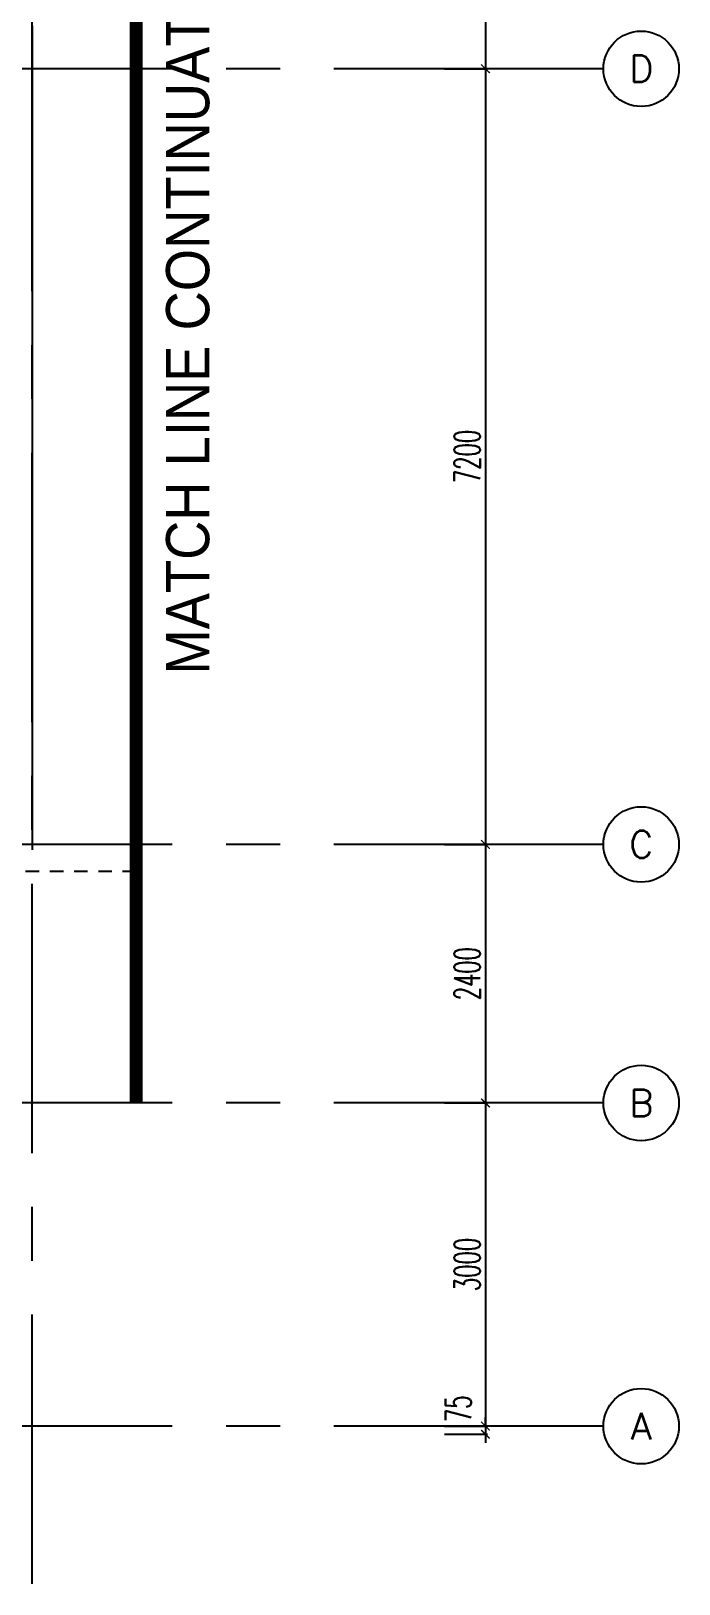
# Model space of a CAD drawing. Extents: x 88808.2 to 88899.2, y 39921.6 to 40001.1.
# Drawn here: x 88893.18 to 88899.19, y 39921.62 to 39936.03 of the extents above; entities that cross this region are included whole.
import ezdxf
from ezdxf.enums import TextEntityAlignment as Align

# ---------------------------------------------------------------- set-up
doc = ezdxf.new("R2010")
doc.units = 0
doc.header["$MEASUREMENT"] = 0
doc.header["$PDMODE"] = 34
for name, pattern in [('CENTER2', [1.125, 0.75, -0.125, 0.125, -0.125]), ('CENTERX2', [4, 2.5, -0.5, 0.5, -0.5]), ('HIDDEN2', [0.1875, 0.125, -0.0625])]:
    doc.linetypes.add(name, pattern=pattern)
doc.layers.get('0').update_dxf_attribs({"linetype": 'CONTINUOUS'})
doc.layers.get('DEFPOINTS').update_dxf_attribs({"linetype": 'CONTINUOUS'})
for name, color, linetype in [('AX-CR', 2, 'CONTINUOUS'), ('AX-DIM', 4, 'CONTINUOUS'), ('AX-TXT', 2, 'CONTINUOUS'), ('AXES', 11, 'CENTERX2'), ('ELEV', 2, 'CONTINUOUS'), ('HIDDEN', 9, 'HIDDEN2'), ('ROOF', 7, 'CONTINUOUS'), ('TXT1', 2, 'CONTINUOUS')]:
    doc.layers.add(name, color=color, linetype=linetype)
doc.styles.add('ROMANS', font='ROMANS.shx', dxfattribs={"width": 0.6})
doc.styles.add('TTXT', font='swisse.ttf', dxfattribs={"width": 0.6})
doc.dimstyles.new('DIM-OUT', dxfattribs={"dimscale": 0, "dimtxt": 0.24, "dimasz": 0.08, "dimexe": 0.02, "dimexo": 0.02, "dimgap": 0.05, "dimtad": 1, "dimdec": 0, "dimlfac": 1000, "dimzin": 0, "dimdsep": 46, "dimtxsty": 'ROMANS', "dimblk1": 'ARCHTICK', "dimblk2": 'ARCHTICK', "dimsah": 1, "dimcen": 0.01, "dimdle": 0.08, "dimclrd": 4, "dimclre": 4, "dimclrt": 2, "dimadec": 0, "dimazin": 0, "dimtp": 2, "dimtm": 2, "dimtfac": 0.114286, "dimtdec": 0, "dimtix": 1, "dimtmove": 2, "dimatfit": 3, "dimldrblk": 'ARCHTICK', "dimfxl": 0, "dimtolj": 1, "dimtzin": 0, "dimarcsym": 0})

# ---------------------------------------------------------------- blocks, each defined once
blk = doc.blocks.new('_ARCHTICK')
at = {"color": 0, "linetype": 'ByBlock', "const_width": 0.15}
blk.add_lwpolyline([(-0.5, -0.5), (0.5, 0.5)], dxfattribs=at)
blk = doc.blocks.new('*D793')
at = {"layer": 'AX-DIM', "color": 4, "lineweight": -2}
for p, q in [((88897.015, 39939.28), (88897.415, 39939.28)), ((88897.395, 39939.36), (88897.395, 39935.6)), ((88897.015, 39935.68), (88897.415, 39935.68))]:
    blk.add_line(p, q, dxfattribs=at)
at = {"layer": 'DEFPOINTS', "color": 0}
for p in [(88896.995, 39939.28), (88896.995, 39935.68), (88897.395, 39935.68)]:
    blk.add_point(p, dxfattribs=at)
at = {"layer": 'AX-DIM', "color": 4, "lineweight": -2, "xscale": 0.08, "yscale": 0.08, "zscale": 0.08}
for p, rotation in [((88897.395, 39939.28), 90), ((88897.395, 39935.68), 270)]:
    blk.add_blockref('_ARCHTICK', p, dxfattribs=dict(at, rotation=rotation))
at = {"layer": 'AX-DIM', "color": 2, "insert": (88897.225, 39937.48), "char_height": 0.24, "attachment_point": 5, "rotation": 90, "style": 'ROMANS'}
blk.add_mtext('\\A1;3600', dxfattribs=at)
blk = doc.blocks.new('*D796')
at = {"layer": 'AX-DIM', "color": 4, "lineweight": -2}
for p, q in [((88897.395, 39923.08), (88897.395, 39923.16)), ((88897.015, 39923.08), (88897.415, 39923.08)), ((88897.015, 39923.005), (88897.415, 39923.005)), ((88897.395, 39923.08), (88897.395, 39923.005)), ((88897.395, 39923.005), (88897.395, 39922.925))]:
    blk.add_line(p, q, dxfattribs=at)
at = {"layer": 'DEFPOINTS', "color": 0}
for p in [(88896.995, 39923.08), (88896.995, 39923.005), (88897.395, 39923.005)]:
    blk.add_point(p, dxfattribs=at)
at = {"layer": 'AX-DIM', "color": 4, "lineweight": -2, "xscale": 0.08, "yscale": 0.08, "zscale": 0.08}
for p, rotation in [((88897.395, 39923.08), 270), ((88897.395, 39923.005), 90)]:
    blk.add_blockref('_ARCHTICK', p, dxfattribs=dict(at, rotation=rotation))
at = {"layer": 'AX-DIM', "color": 2, "insert": (88897.143, 39923.241), "char_height": 0.24, "attachment_point": 5, "rotation": 90, "style": 'ROMANS'}
blk.add_mtext('\\A1;75', dxfattribs=at)
blk = doc.blocks.new('*D797')
at = {"layer": 'AX-DIM', "color": 4, "lineweight": -2}
for p, q in [((88897.395, 39926.16), (88897.395, 39923)), ((88897.015, 39926.08), (88897.415, 39926.08)), ((88897.015, 39923.08), (88897.415, 39923.08))]:
    blk.add_line(p, q, dxfattribs=at)
at = {"layer": 'DEFPOINTS', "color": 0}
for p in [(88896.995, 39926.08), (88896.995, 39923.08), (88897.395, 39923.08)]:
    blk.add_point(p, dxfattribs=at)
at = {"layer": 'AX-DIM', "color": 4, "lineweight": -2, "xscale": 0.08, "yscale": 0.08, "zscale": 0.08}
for p, rotation in [((88897.395, 39926.08), 90), ((88897.395, 39923.08), 270)]:
    blk.add_blockref('_ARCHTICK', p, dxfattribs=dict(at, rotation=rotation))
at = {"layer": 'AX-DIM', "color": 2, "insert": (88897.225, 39924.58), "char_height": 0.24, "attachment_point": 5, "rotation": 90, "style": 'ROMANS'}
blk.add_mtext('\\A1;3000', dxfattribs=at)
blk = doc.blocks.new('*D798')
at = {"layer": 'AX-DIM', "color": 4, "lineweight": -2}
for p, q in [((88897.015, 39928.48), (88897.415, 39928.48)), ((88897.395, 39928.56), (88897.395, 39926)), ((88897.015, 39926.08), (88897.415, 39926.08))]:
    blk.add_line(p, q, dxfattribs=at)
at = {"layer": 'DEFPOINTS', "color": 0}
for p in [(88896.995, 39928.48), (88896.995, 39926.08), (88897.395, 39926.08)]:
    blk.add_point(p, dxfattribs=at)
at = {"layer": 'AX-DIM', "color": 4, "lineweight": -2, "xscale": 0.08, "yscale": 0.08, "zscale": 0.08}
for p, rotation in [((88897.395, 39928.48), 90), ((88897.395, 39926.08), 270)]:
    blk.add_blockref('_ARCHTICK', p, dxfattribs=dict(at, rotation=rotation))
at = {"layer": 'AX-DIM', "color": 2, "insert": (88897.225, 39927.28), "char_height": 0.24, "attachment_point": 5, "rotation": 90, "style": 'ROMANS'}
blk.add_mtext('\\A1;2400', dxfattribs=at)
blk = doc.blocks.new('*D799')
at = {"layer": 'AX-DIM', "color": 4, "lineweight": -2}
for p, q in [((88897.015, 39935.68), (88897.415, 39935.68)), ((88897.395, 39935.76), (88897.395, 39928.4)), ((88897.015, 39928.48), (88897.415, 39928.48))]:
    blk.add_line(p, q, dxfattribs=at)
at = {"layer": 'DEFPOINTS', "color": 0}
for p in [(88896.995, 39935.68), (88896.995, 39928.48), (88897.395, 39928.48)]:
    blk.add_point(p, dxfattribs=at)
at = {"layer": 'AX-DIM', "color": 4, "lineweight": -2, "xscale": 0.08, "yscale": 0.08, "zscale": 0.08}
for p, rotation in [((88897.395, 39935.68), 90), ((88897.395, 39928.48), 270)]:
    blk.add_blockref('_ARCHTICK', p, dxfattribs=dict(at, rotation=rotation))
at = {"layer": 'AX-DIM', "color": 2, "insert": (88897.225, 39932.08), "char_height": 0.24, "attachment_point": 5, "rotation": 90, "style": 'ROMANS'}
blk.add_mtext('\\A1;7200', dxfattribs=at)
blk = doc.blocks.new('AXR')
at = {"layer": 'AX-CR'}
blk.add_circle((350, 0), 350, dxfattribs=at)
at = {"layer": 'AX-TXT', "style": 'ROMANS'}
blk.add_attdef('AX', text='', height=250, dxfattribs=at).set_placement((350, 0), align=Align.MIDDLE)

msp = doc.modelspace()

# ---------------------------------------------------------------- linework, layer by layer
at = {"layer": 'AXES'}
for p, q in [((88893.1903, 39921.6153), (88893.1903, 40000.0779)), ((88898.4894, 39935.6796), (88876.9703, 39935.6796)), ((88898.4894, 39928.4796), (88876.9991, 39928.4796)), ((88898.4894, 39926.0796), (88876.9703, 39926.0796)), ((88898.4894, 39923.0796), (88876.9703, 39923.0796))]:
    msp.add_line(p, q, dxfattribs=at)
at = {"layer": 'ELEV', "linetype": 'CENTER2', "const_width": 0.12}
msp.add_lwpolyline([(88894.1545, 39926.0796), (88894.1545, 39989.6996)], dxfattribs=at)
at = {"layer": 'HIDDEN'}
msp.add_line((88894.1545, 39928.2296), (88861.0703, 39928.2296), dxfattribs=at)
at = {"layer": 'ROOF', "color": 9}
msp.add_line((88893.1903, 39936.0796), (88893.1903, 39928.4296), dxfattribs=at)
at = {"layer": 'ROOF'}
msp.add_line((88893.1903, 39936.0796), (88893.1903, 39928.4296), dxfattribs=at)

# ---------------------------------------------------------------- block references
at = {"layer": 'AXES', "xscale": 0.001000000003841706, "yscale": 0.000999999996565748, "zscale": 0.001}
for p, values in [((88898.4894, 39935.6796), {'AX': 'D'}), ((88898.4894, 39928.4796), {'AX': 'C'}), ((88898.4894, 39926.0796), {'AX': 'B'}), ((88898.4894, 39923.0796), {'AX': 'A'})]:
    msp.add_blockref('AXR', p, dxfattribs=at).add_auto_attribs(values)

# ---------------------------------------------------------------- texts
at = {"layer": 'TXT1', "color": 6, "style": 'TTXT', "width": 0.9}
msp.add_text('MATCH LINE CONTINUATION SHEET No. MH.AR.068', height=0.401182, rotation=90, dxfattribs=at).set_placement((88894.8333, 39930.0561))

# ---------------------------------------------------------------- dimensions: what is measured, and where the dimension line sits
at = {"layer": 'AX-DIM'}
for base, p1, p2, picture, middle in [((88897.3951, 39935.6796), (88896.9951, 39939.2796), (88896.9951, 39935.6796), '*D793', (88897.2251, 39937.4796)), ((88897.3951, 39928.4796), (88896.9951, 39935.6796), (88896.9951, 39928.4796), '*D799', (88897.2251, 39932.0796)), ((88897.3951, 39926.0796), (88896.9951, 39928.4796), (88896.9951, 39926.0796), '*D798', (88897.2251, 39927.2796)), ((88897.3951, 39923.0796), (88896.9951, 39926.0796), (88896.9951, 39923.0796), '*D797', (88897.2251, 39924.5796))]:
    dim = msp.add_linear_dim(base=base, p1=p1, p2=p2, angle=270, dimstyle='DIM-OUT', override={"dimscale": 1}, dxfattribs=at)
    dim.commit()
    dim.dimension.update_dxf_attribs({"geometry": picture, "text_midpoint": middle})
dim = msp.add_linear_dim(base=(88897.3951, 39923.0046), p1=(88896.9951, 39923.0796), p2=(88896.9951, 39923.0046), angle=270, dimstyle='DIM-OUT', override={"dimscale": 1}, dxfattribs=at)
dim.commit()
dim.dimension.update_dxf_attribs({"geometry": '*D796', "text_midpoint": (88897.1429, 39923.2406), "dimtype": 160})

doc.saveas('drawing.dxf')
